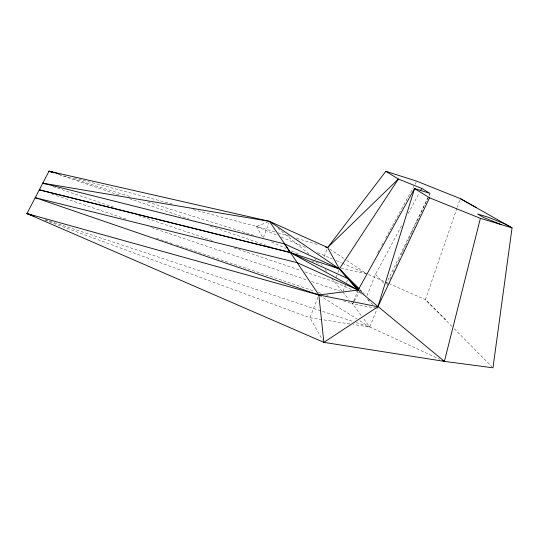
<?xml version="1.0" encoding="UTF-8"?>
<svg xmlns="http://www.w3.org/2000/svg" width="539" height="539" viewBox="0 0 539 539"><rect width="100%" height="100%" fill="white"/><g stroke="black" fill="none" stroke-linecap="round" stroke-linejoin="round"><path stroke-width="0.4" stroke-dasharray="2.69 2.02" d="M456.978 208.148L425.365 299.637L451.931 326.418M457.254 207.353L460.272 198.601M263.409 237.456L268.934 222.897M324.148 256.584L327.651 247.563M317.943 297.245L309.932 317.754L322.659 340.197M336.087 277.262L337.576 273.468M337.872 272.714L339.354 268.921M343.067 291.282L345.391 285.333M346.577 282.389L347.433 280.145M353.503 301.638L352.587 303.949L362.417 317.148M353.806 300.863L358.085 290.063M366.998 295.615L375.501 274.236L402.195 224.669M377.893 306.745L369.788 327.032L353.16 324.458M386.989 285.36L388.06 283.076M389.838 279.276L390.903 276.999M393.039 272.438L394.11 270.16M395.889 266.36L396.953 264.076M398.375 261.038L399.446 258.76M401.225 254.96L402.289 252.676M402.646 251.922L405.49 245.838M405.847 245.077L408.34 239.761M408.697 238.999L411.54 232.922M411.897 232.161L416.876 221.522M417.233 220.761L429.684 194.161L385.897 284.356M408.178 213.572L419.335 192.854M377.637 252.885L380.049 248.452M381.666 245.494L384.078 241.061M385.688 238.103L416.701 181.171M353.867 301.806L352.587 303.949L342.218 300.479M354.298 301.085L359.87 291.788M193.312 209.624L256.544 226.461L267.229 222.263M349.831 323.939L309.932 317.754L44.292 219.952M376.316 308.16L352.587 303.949L351.549 302.696M444.897 319.324L445.504 319.438L425.365 299.637L388.579 283.399M340.917 268.24L366.358 273.59L384.752 281.708M74.139 177.883L173.039 204.227M262.345 236.837L256.544 226.461L274.917 231.918M278.117 232.861L289.302 236.183M296.49 238.319L318.866 244.955M59.431 174.454L130.802 196.802M147.646 202.071L253.498 235.206M45.33 219.649L353.005 321.48M356.198 322.538L369.788 327.032L439.837 359.284M156.344 238.238L173.167 243.877M176.273 244.908L314.695 291.255M318.293 292.468L322.282 293.802M326.533 295.224L328.11 295.749M52.047 194.128L126.106 219.063M151.587 227.64L306.873 279.93M311.65 281.54L340.318 291.195M53.132 186.676L114.463 207.427M138.355 215.512L214.03 241.115M233.939 247.852L300.85 270.49M304.831 271.838L334.301 281.809L351.63 289.598M58.562 174.454L119.847 195.367M129.4 198.628L189.095 219.002M210.587 226.333L270.282 246.707M311.67 260.836L320.429 263.82M256.544 226.461L277.423 235.422M281.291 237.079L306.037 247.704M317.639 252.683L332.334 258.989M336.195 260.647L341.611 262.971M342.386 263.301L366.358 273.59L344.933 259.185M385.513 282.045L387.817 283.063M271.528 241.964L286.054 248.432M291.404 250.817L298.289 253.882M356.151 291.633L361.42 294.004M319.539 295.412L357.047 319.014M359.877 320.799L369.788 327.032L362.909 317.808M329.727 248.957L344.239 258.72M277.922 228.307L308.941 253.943M314.756 258.754L316.049 259.818M360.065 290.09L361.878 291.801M367.497 299.401L372.786 304.656M359.715 289.369L362.04 291.7M362.626 292.286L364.95 294.624M454.276 328.783L491.811 366.621M368.231 299.731L369.39 300.93M375.501 274.236L383.856 283.292M342.184 291.363L332.011 278.703M342.764 292.01L348.962 299.549M321.224 264.097L322.174 265.383M325.03 269.251L326.93 271.824"/><path stroke-width="0.81" d="M31.747 215.155L26.95 213.565L323.892 342.366L444.405 361.393L480.377 218.342L429.536 197.793L414.572 188.583L358.085 290.063L318.832 294.968L26.95 213.565L49.009 171.193L269.52 221.361L327.651 247.563L339.354 268.921L358.085 290.063L444.405 361.393L492.983 367.807L512.05 227.876L460.272 198.601L416.701 181.171L385.836 171.294L327.651 247.563L325.26 246.855M429.536 197.793L377.893 306.745L323.892 342.366L318.832 294.968L269.52 221.361L42.776 183.172L45.161 183.981M420.528 190.638L421.727 188.414L430.041 193.4L414.572 188.583L377.893 306.745L318.832 294.968L35.217 197.685L297.184 262.661L358.085 290.063L339.354 268.921L269.52 221.361L270.814 222.432M327.651 247.563L398.388 179.036L421.727 188.414M41.692 190.638L39.307 189.836L290.285 252.508L339.354 268.921L359.136 288.783M39.307 189.836L290.413 252.548L348.032 278.676M42.776 183.172L284.639 243.931L339.354 268.921L398.388 179.036L385.836 171.294M53.785 172.824L49.009 171.193L58.738 173.787M480.377 218.342L512.05 227.876L505.292 224.089L488.321 217.257L477.601 213.99L483.887 217.608L501.371 224.662M475.944 207.461L476.361 207.589L460.272 198.601M49.009 171.193L53.819 172.702M35.217 197.685L37.609 198.487M26.95 213.565L34.045 216.179M442.883 360.685L444.405 361.393M290.413 252.548L358.085 290.063M358.866 288.944L348.019 278.663L358.994 290.097M284.639 243.931L290.285 252.508"/></g></svg>
